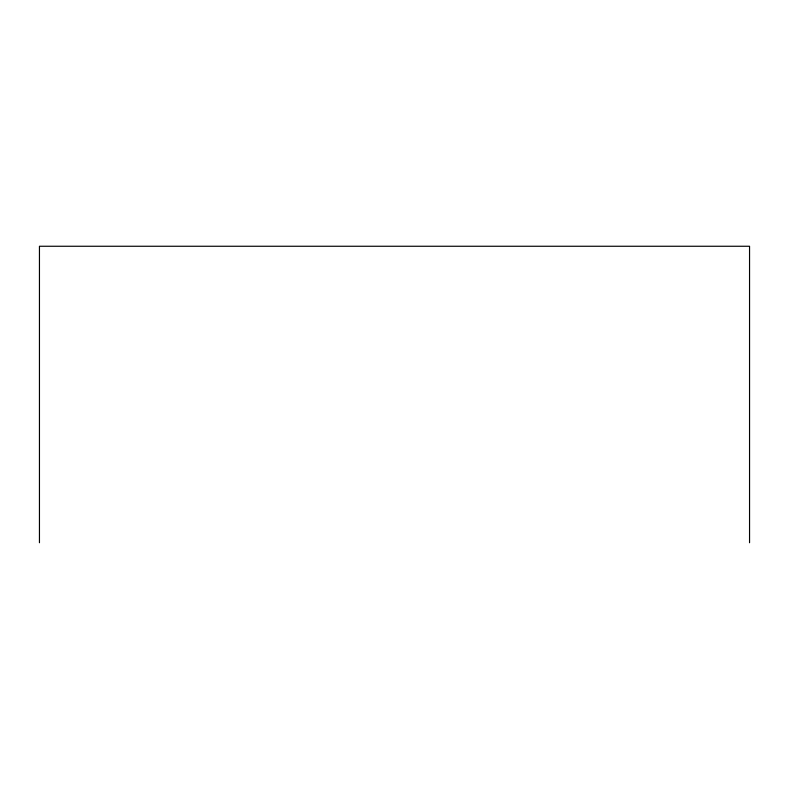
<?xml version="1.0" encoding="UTF-8"?>
<svg xmlns="http://www.w3.org/2000/svg" width="789" height="789" viewBox="0 0 789 789"><rect width="100%" height="100%" fill="white"/><g stroke="black" fill="none" stroke-linecap="round" stroke-linejoin="round"><path stroke-width="1.18" d="M749.55 542.743L749.55 246.257L39.45 246.257L39.45 542.743"/></g></svg>
